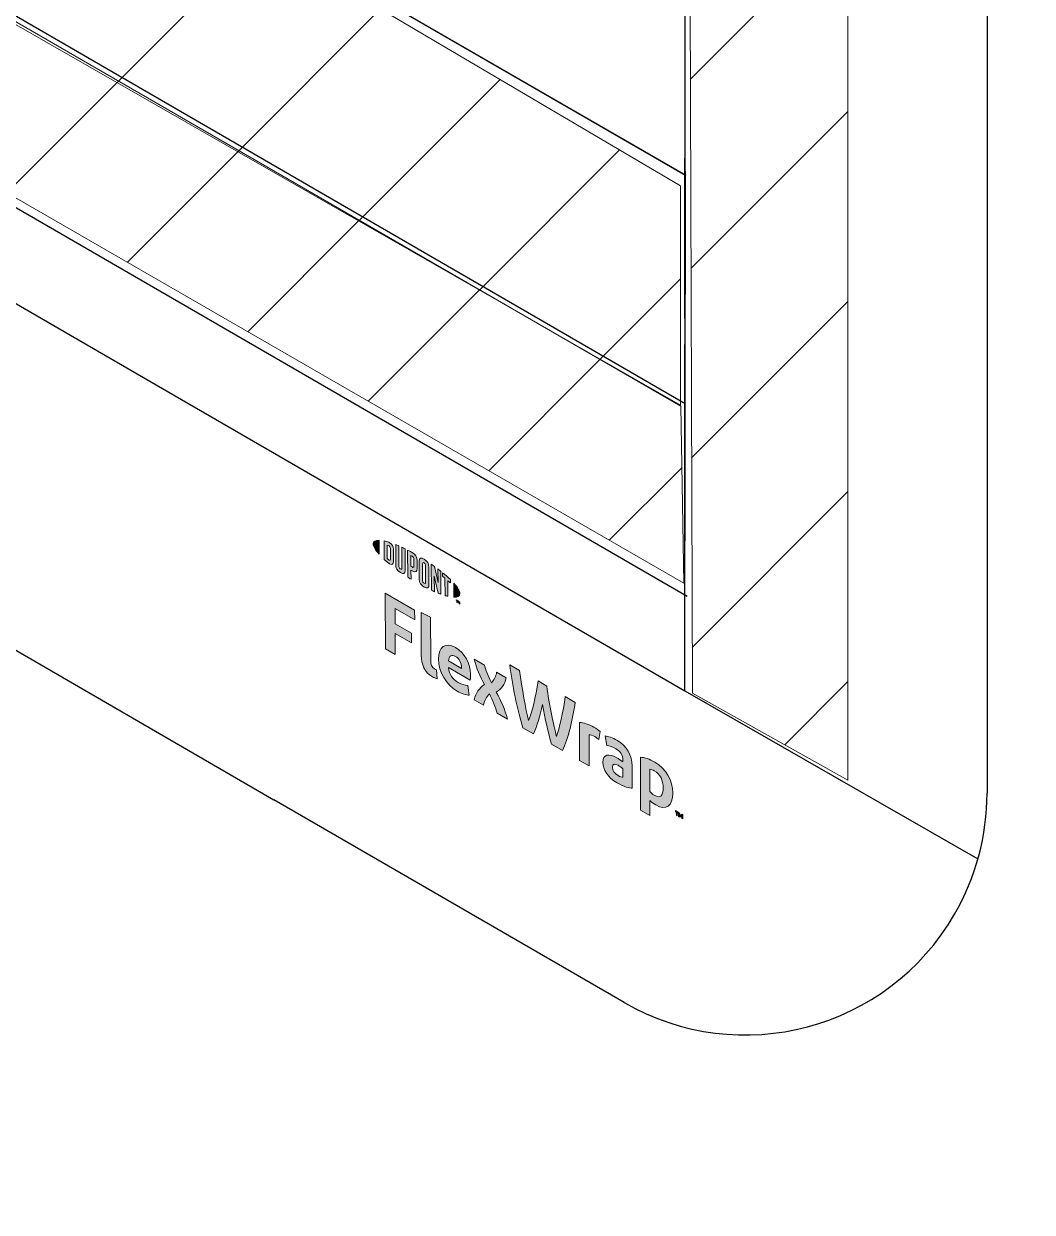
# Model space of a CAD drawing. Extents: x -1328 to 5679, y -4611 to 1603.
# Drawn here: x 3351.2 to 3426.3, y -2722.1 to -2633.7 of the extents above; entities that cross this region are included whole.
import ezdxf

# ---------------------------------------------------------------- set-up
doc = ezdxf.new("R2010")
doc.units = 0
doc.header["$MEASUREMENT"] = 0
for name, color, linetype, lineweight in [('G-ANNO-TTLB', 7, 'Continuous', 0), ('Layer 12', 7, 'Continuous', 0), ('TYVEK', 7, 'Continuous', 0)]:
    doc.layers.add(name, color=color, linetype=linetype, lineweight=lineweight)
pattern_1 = [(45, (0, 0), (-7.071067, 7.07107), [])]

# ---------------------------------------------------------------- blocks, each defined once
blk = doc.blocks.new('Block_181')
at = {"layer": 'TYVEK', "true_color": 0x003b71, "transparency": 33554687}
h = blk.add_hatch(color=156, dxfattribs=at)
h.dxf.hatch_style = 2
edge = h.paths.add_edge_path()
edge.add_spline(control_points=[(3378.17, -2680.222), (3378.17, -2680.222), (3378.16, -2676.081), (3378.16, -2676.081), (3378.16, -2676.081), (3380.345, -2677.336), (3380.345, -2677.336), (3380.345, -2677.336), (3380.347, -2678.057), (3380.347, -2678.057), (3380.347, -2678.057), (3378.895, -2677.224), (3378.895, -2677.224), (3378.895, -2677.224), (3378.898, -2678.348), (3378.898, -2678.348), (3378.898, -2678.348), (3380.119, -2679.049), (3380.119, -2679.049), (3380.119, -2679.049), (3380.12, -2679.77), (3380.12, -2679.77), (3380.12, -2679.77), (3378.899, -2679.07), (3378.899, -2679.07), (3378.899, -2679.07), (3378.903, -2680.643), (3378.903, -2680.643), (3378.903, -2680.643), (3378.17, -2680.222), (3378.17, -2680.222)], knot_values=[0, 0, 0, 0, 1, 1, 1, 2, 2, 2, 3, 3, 3, 4, 4, 4, 5, 5, 5, 6, 6, 6, 7, 7, 7, 8, 8, 8, 9, 9, 9, 10, 10, 10, 10], degree=3, periodic=0)
h = blk.add_hatch(color=156, dxfattribs=at)
h.dxf.hatch_style = 2
edge = h.paths.add_edge_path()
edge.add_spline(control_points=[(3381.543, -2681.065), (3381.543, -2681.385), (3381.616, -2681.598), (3381.821, -2681.715), (3381.872, -2681.745), (3381.924, -2681.768), (3381.97, -2681.783), (3381.97, -2681.783), (3382.023, -2682.457), (3382.023, -2682.457), (3381.925, -2682.425), (3381.766, -2682.357), (3381.664, -2682.299), (3381.074, -2681.96), (3380.836, -2681.381), (3380.835, -2680.671), (3380.835, -2680.671), (3380.827, -2677.512), (3380.827, -2677.512), (3380.827, -2677.512), (3381.535, -2677.871), (3381.535, -2677.871), (3381.535, -2677.871), (3381.543, -2681.065), (3381.543, -2681.065)], knot_values=[0, 0, 0, 0, 1, 1, 1, 2, 2, 2, 3, 3, 3, 4, 4, 4, 5, 5, 5, 6, 6, 6, 7, 7, 7, 8, 8, 8, 8], degree=3, periodic=0)
h = blk.add_hatch(color=156, dxfattribs=at)
h.dxf.hatch_style = 2
edge = h.paths.add_edge_path()
edge.add_spline(control_points=[(3382.854, -2681.115), (3382.854, -2681.115), (3383.829, -2681.675), (3383.829, -2681.675), (3383.829, -2681.675), (3383.829, -2681.604), (3383.829, -2681.604), (3383.828, -2681.273), (3383.674, -2680.942), (3383.391, -2680.78), (3383.094, -2680.609), (3382.899, -2680.74), (3382.854, -2681.115)], knot_values=[0, 0, 0, 0, 1, 1, 1, 2, 2, 2, 3, 3, 3, 4, 4, 4, 4], degree=3, periodic=0)
edge = h.paths.add_edge_path()
edge.add_spline(control_points=[(3384.413, -2683.676), (3384.187, -2683.665), (3383.854, -2683.556), (3383.515, -2683.362), (3382.69, -2682.888), (3382.124, -2681.96), (3382.121, -2680.978), (3382.119, -2680.038), (3382.636, -2679.696), (3383.39, -2680.129), (3384.062, -2680.515), (3384.504, -2681.318), (3384.506, -2682.111), (3384.507, -2682.289), (3384.497, -2682.437), (3384.487, -2682.549), (3384.487, -2682.549), (3382.866, -2681.618), (3382.866, -2681.618), (3382.934, -2682.13), (3383.175, -2682.481), (3383.586, -2682.717), (3383.837, -2682.861), (3384.078, -2682.934), (3384.298, -2682.955), (3384.298, -2682.955), (3384.413, -2683.676), (3384.413, -2683.676)], knot_values=[0, 0, 0, 0, 1, 1, 1, 2, 2, 2, 3, 3, 3, 4, 4, 4, 5, 5, 5, 6, 6, 6, 7, 7, 7, 8, 8, 8, 9, 9, 9, 9], degree=3, periodic=0)
h = blk.add_hatch(color=156, dxfattribs=at)
h.dxf.hatch_style = 2
edge = h.paths.add_edge_path()
edge.add_spline(control_points=[(3385.553, -2682.878), (3385.208, -2682.243), (3384.936, -2681.678), (3384.775, -2680.995), (3384.775, -2680.995), (3385.539, -2681.434), (3385.539, -2681.434), (3385.607, -2681.739), (3385.833, -2682.271), (3386.06, -2682.737), (3386.249, -2682.521), (3386.412, -2682.266), (3386.447, -2681.956), (3386.447, -2681.956), (3387.166, -2682.368), (3387.166, -2682.368), (3387.034, -2682.907), (3386.809, -2683.209), (3386.426, -2683.443), (3386.796, -2684.135), (3387.048, -2684.693), (3387.26, -2685.441), (3387.26, -2685.441), (3386.496, -2685.002), (3386.496, -2685.002), (3386.387, -2684.609), (3386.13, -2684.018), (3385.914, -2683.569), (3385.719, -2683.782), (3385.536, -2684.031), (3385.465, -2684.41), (3385.465, -2684.41), (3384.777, -2684.015), (3384.777, -2684.015), (3384.904, -2683.474), (3385.144, -2683.139), (3385.553, -2682.878)], knot_values=[0, 0, 0, 0, 1, 1, 1, 2, 2, 2, 3, 3, 3, 4, 4, 4, 5, 5, 5, 6, 6, 6, 7, 7, 7, 8, 8, 8, 9, 9, 9, 10, 10, 10, 11, 11, 11, 12, 12, 12, 12], degree=3, periodic=0)
h = blk.add_hatch(color=156, dxfattribs=at)
h.dxf.hatch_style = 2
edge = h.paths.add_edge_path()
edge.add_spline(control_points=[(3391.554, -2683.771), (3391.554, -2683.771), (3392.303, -2684.201), (3392.303, -2684.201), (3392.112, -2685.467), (3391.777, -2686.9), (3391.344, -2687.785), (3391.344, -2687.785), (3390.539, -2687.323), (3390.539, -2687.323), (3390.285, -2686.439), (3390.057, -2685.44), (3389.865, -2684.361), (3389.673, -2685.219), (3389.454, -2685.962), (3389.2, -2686.554), (3389.2, -2686.554), (3388.394, -2686.092), (3388.394, -2686.092), (3387.981, -2684.72), (3387.613, -2682.884), (3387.419, -2681.397), (3387.419, -2681.397), (3388.163, -2681.824), (3388.163, -2681.824), (3388.325, -2683.164), (3388.616, -2684.731), (3388.828, -2685.543), (3389.047, -2684.978), (3389.388, -2683.815), (3389.533, -2682.611), (3389.533, -2682.611), (3390.19, -2682.988), (3390.19, -2682.988), (3390.347, -2684.365), (3390.684, -2685.918), (3390.911, -2686.739), (3391.115, -2686.165), (3391.404, -2684.931), (3391.554, -2683.771)], knot_values=[0, 0, 0, 0, 1, 1, 1, 2, 2, 2, 3, 3, 3, 4, 4, 4, 5, 5, 5, 6, 6, 6, 7, 7, 7, 8, 8, 8, 9, 9, 9, 10, 10, 10, 11, 11, 11, 12, 12, 12, 13, 13, 13, 13], degree=3, periodic=0)
h = blk.add_hatch(color=156, dxfattribs=at)
h.dxf.hatch_style = 2
edge = h.paths.add_edge_path()
edge.add_spline(control_points=[(3393.696, -2686.046), (3393.881, -2686.152), (3394.055, -2686.276), (3394.158, -2686.365), (3394.158, -2686.365), (3394.057, -2686.974), (3394.057, -2686.974), (3393.97, -2686.889), (3393.862, -2686.815), (3393.754, -2686.753), (3393.565, -2686.644), (3393.436, -2686.612), (3393.329, -2686.609), (3393.329, -2686.609), (3393.334, -2688.928), (3393.334, -2688.928), (3393.334, -2688.928), (3392.627, -2688.522), (3392.627, -2688.522), (3392.627, -2688.522), (3392.62, -2685.688), (3392.62, -2685.688), (3392.896, -2685.687), (3393.327, -2685.834), (3393.696, -2686.046)], knot_values=[0, 0, 0, 0, 1, 1, 1, 2, 2, 2, 3, 3, 3, 4, 4, 4, 5, 5, 5, 6, 6, 6, 7, 7, 7, 8, 8, 8, 8], degree=3, periodic=0)
h = blk.add_hatch(color=156, dxfattribs=at)
h.dxf.hatch_style = 2
edge = h.paths.add_edge_path()
edge.add_spline(control_points=[(3395.852, -2689.777), (3395.852, -2689.777), (3395.85, -2689.144), (3395.85, -2689.144), (3395.732, -2689.046), (3395.609, -2688.958), (3395.486, -2688.887), (3395.25, -2688.752), (3395.066, -2688.752), (3395.066, -2689.03), (3395.067, -2689.279), (3395.221, -2689.497), (3395.493, -2689.653), (3395.647, -2689.742), (3395.775, -2689.78), (3395.852, -2689.777)], knot_values=[0, 0, 0, 0, 1, 1, 1, 2, 2, 2, 3, 3, 3, 4, 4, 4, 5, 5, 5, 5], degree=3, periodic=0)
edge = h.paths.add_edge_path()
edge.add_spline(control_points=[(3395.423, -2690.198), (3394.72, -2689.794), (3394.365, -2689.195), (3394.364, -2688.662), (3394.362, -2688.077), (3394.777, -2687.972), (3395.392, -2688.32), (3395.536, -2688.402), (3395.721, -2688.532), (3395.849, -2688.629), (3395.849, -2688.629), (3395.849, -2688.487), (3395.849, -2688.487), (3395.848, -2688.126), (3395.668, -2687.852), (3395.324, -2687.654), (3395.099, -2687.525), (3394.857, -2687.428), (3394.647, -2687.407), (3394.647, -2687.407), (3394.518, -2686.695), (3394.518, -2686.695), (3394.738, -2686.715), (3395.092, -2686.847), (3395.405, -2687.027), (3396.159, -2687.46), (3396.534, -2688.136), (3396.536, -2688.935), (3396.536, -2688.935), (3396.54, -2690.58), (3396.54, -2690.58), (3396.33, -2690.583), (3395.936, -2690.492), (3395.423, -2690.198)], knot_values=[0, 0, 0, 0, 1, 1, 1, 2, 2, 2, 3, 3, 3, 4, 4, 4, 5, 5, 5, 6, 6, 6, 7, 7, 7, 8, 8, 8, 9, 9, 9, 10, 10, 10, 11, 11, 11, 11], degree=3, periodic=0)
h = blk.add_hatch(color=156, dxfattribs=at)
h.dxf.hatch_style = 2
edge = h.paths.add_edge_path()
edge.add_spline(control_points=[(3398.186, -2691.111), (3398.638, -2691.37), (3398.847, -2691.171), (3398.846, -2690.562), (3398.844, -2690.03), (3398.649, -2689.563), (3398.182, -2689.295), (3398.054, -2689.221), (3397.961, -2689.198), (3397.854, -2689.183), (3397.854, -2689.183), (3397.858, -2690.84), (3397.858, -2690.84), (3397.955, -2690.943), (3398.037, -2691.025), (3398.186, -2691.111)], knot_values=[0, 0, 0, 0, 1, 1, 1, 2, 2, 2, 3, 3, 3, 4, 4, 4, 5, 5, 5, 5], degree=3, periodic=0)
edge = h.paths.add_edge_path()
edge.add_spline(control_points=[(3398.29, -2691.832), (3398.111, -2691.729), (3397.988, -2691.635), (3397.859, -2691.508), (3397.859, -2691.508), (3397.862, -2692.632), (3397.862, -2692.632), (3397.862, -2692.632), (3397.159, -2692.228), (3397.159, -2692.228), (3397.159, -2692.228), (3397.15, -2688.283), (3397.15, -2688.283), (3397.442, -2688.297), (3397.852, -2688.432), (3398.216, -2688.641), (3399.057, -2689.124), (3399.562, -2690.004), (3399.564, -2690.951), (3399.566, -2691.921), (3399.091, -2692.292), (3398.29, -2691.832)], knot_values=[0, 0, 0, 0, 1, 1, 1, 2, 2, 2, 3, 3, 3, 4, 4, 4, 5, 5, 5, 6, 6, 6, 7, 7, 7, 7], degree=3, periodic=0)
h = blk.add_hatch(color=156, dxfattribs=at)
h.dxf.hatch_style = 2
edge = h.paths.add_edge_path()
edge.add_spline(control_points=[(3400.072, -2692.437), (3400.098, -2692.525), (3400.123, -2692.591), (3400.154, -2692.662), (3400.184, -2692.626), (3400.206, -2692.586), (3400.231, -2692.528), (3400.231, -2692.528), (3400.305, -2692.571), (3400.305, -2692.571), (3400.305, -2692.571), (3400.305, -2692.877), (3400.305, -2692.877), (3400.305, -2692.877), (3400.241, -2692.84), (3400.241, -2692.84), (3400.241, -2692.84), (3400.241, -2692.699), (3400.241, -2692.699), (3400.241, -2692.699), (3400.244, -2692.653), (3400.244, -2692.653), (3400.223, -2692.687), (3400.199, -2692.721), (3400.177, -2692.747), (3400.177, -2692.747), (3400.128, -2692.719), (3400.128, -2692.719), (3400.106, -2692.667), (3400.081, -2692.603), (3400.06, -2692.544), (3400.06, -2692.544), (3400.063, -2692.597), (3400.063, -2692.597), (3400.063, -2692.597), (3400.063, -2692.738), (3400.063, -2692.738), (3400.063, -2692.738), (3399.999, -2692.701), (3399.999, -2692.701), (3399.999, -2692.701), (3399.998, -2692.395), (3399.998, -2692.395), (3399.998, -2692.395), (3400.072, -2692.437), (3400.072, -2692.437)], knot_values=[0, 0, 0, 0, 1, 1, 1, 2, 2, 2, 3, 3, 3, 4, 4, 4, 5, 5, 5, 6, 6, 6, 7, 7, 7, 8, 8, 8, 9, 9, 9, 10, 10, 10, 11, 11, 11, 12, 12, 12, 13, 13, 13, 14, 14, 14, 15, 15, 15, 15], degree=3, periodic=0)
edge = h.paths.add_edge_path()
edge.add_spline(control_points=[(3399.826, -2692.364), (3399.826, -2692.364), (3399.755, -2692.323), (3399.755, -2692.323), (3399.755, -2692.323), (3399.754, -2692.255), (3399.754, -2692.255), (3399.754, -2692.255), (3399.969, -2692.378), (3399.969, -2692.378), (3399.969, -2692.378), (3399.969, -2692.446), (3399.969, -2692.446), (3399.969, -2692.446), (3399.897, -2692.405), (3399.897, -2692.405), (3399.897, -2692.405), (3399.898, -2692.643), (3399.898, -2692.643), (3399.898, -2692.643), (3399.827, -2692.602), (3399.827, -2692.602), (3399.827, -2692.602), (3399.826, -2692.364), (3399.826, -2692.364)], knot_values=[0, 0, 0, 0, 1, 1, 1, 2, 2, 2, 3, 3, 3, 4, 4, 4, 5, 5, 5, 6, 6, 6, 7, 7, 7, 8, 8, 8, 8], degree=3, periodic=0)
at = {"layer": 'TYVEK'}
for points, knots in [([(3378.17, -2680.222), (3378.17, -2680.222), (3378.16, -2676.081), (3378.16, -2676.081), (3378.16, -2676.081), (3380.345, -2677.336), (3380.345, -2677.336), (3380.345, -2677.336), (3380.347, -2678.057), (3380.347, -2678.057), (3380.347, -2678.057), (3378.895, -2677.224), (3378.895, -2677.224), (3378.895, -2677.224), (3378.898, -2678.348), (3378.898, -2678.348), (3378.898, -2678.348), (3380.119, -2679.049), (3380.119, -2679.049), (3380.119, -2679.049), (3380.12, -2679.77), (3380.12, -2679.77), (3380.12, -2679.77), (3378.899, -2679.07), (3378.899, -2679.07), (3378.899, -2679.07), (3378.903, -2680.643), (3378.903, -2680.643), (3378.903, -2680.643), (3378.17, -2680.222), (3378.17, -2680.222)], [0, 0, 0, 0, 1, 1, 1, 2, 2, 2, 3, 3, 3, 4, 4, 4, 5, 5, 5, 6, 6, 6, 7, 7, 7, 8, 8, 8, 9, 9, 9, 10, 10, 10, 10]), ([(3381.543, -2681.065), (3381.543, -2681.385), (3381.616, -2681.598), (3381.821, -2681.715), (3381.872, -2681.745), (3381.924, -2681.768), (3381.97, -2681.783), (3381.97, -2681.783), (3382.023, -2682.457), (3382.023, -2682.457), (3381.925, -2682.425), (3381.766, -2682.357), (3381.664, -2682.299), (3381.074, -2681.96), (3380.836, -2681.381), (3380.835, -2680.671), (3380.835, -2680.671), (3380.827, -2677.512), (3380.827, -2677.512), (3380.827, -2677.512), (3381.535, -2677.871), (3381.535, -2677.871), (3381.535, -2677.871), (3381.543, -2681.065), (3381.543, -2681.065)], [0, 0, 0, 0, 1, 1, 1, 2, 2, 2, 3, 3, 3, 4, 4, 4, 5, 5, 5, 6, 6, 6, 7, 7, 7, 8, 8, 8, 8]), ([(3384.413, -2683.676), (3384.187, -2683.665), (3383.854, -2683.556), (3383.515, -2683.362), (3382.69, -2682.888), (3382.124, -2681.96), (3382.121, -2680.978), (3382.119, -2680.038), (3382.636, -2679.696), (3383.39, -2680.129), (3384.062, -2680.515), (3384.504, -2681.318), (3384.506, -2682.111), (3384.507, -2682.289), (3384.497, -2682.437), (3384.487, -2682.549), (3384.487, -2682.549), (3382.866, -2681.618), (3382.866, -2681.618), (3382.934, -2682.13), (3383.175, -2682.481), (3383.586, -2682.717), (3383.837, -2682.861), (3384.078, -2682.934), (3384.298, -2682.955), (3384.298, -2682.955), (3384.413, -2683.676), (3384.413, -2683.676)], [0, 0, 0, 0, 1, 1, 1, 2, 2, 2, 3, 3, 3, 4, 4, 4, 5, 5, 5, 6, 6, 6, 7, 7, 7, 8, 8, 8, 9, 9, 9, 9]), ([(3382.854, -2681.115), (3382.854, -2681.115), (3383.829, -2681.675), (3383.829, -2681.675), (3383.829, -2681.675), (3383.829, -2681.604), (3383.829, -2681.604), (3383.828, -2681.273), (3383.674, -2680.942), (3383.391, -2680.78), (3383.094, -2680.609), (3382.899, -2680.74), (3382.854, -2681.115)], [0, 0, 0, 0, 1, 1, 1, 2, 2, 2, 3, 3, 3, 4, 4, 4, 4]), ([(3385.553, -2682.878), (3385.208, -2682.243), (3384.936, -2681.678), (3384.775, -2680.995), (3384.775, -2680.995), (3385.539, -2681.434), (3385.539, -2681.434), (3385.607, -2681.739), (3385.833, -2682.271), (3386.06, -2682.737), (3386.249, -2682.521), (3386.412, -2682.266), (3386.447, -2681.956), (3386.447, -2681.956), (3387.166, -2682.368), (3387.166, -2682.368), (3387.034, -2682.907), (3386.809, -2683.209), (3386.426, -2683.443), (3386.796, -2684.135), (3387.048, -2684.693), (3387.26, -2685.441), (3387.26, -2685.441), (3386.496, -2685.002), (3386.496, -2685.002), (3386.387, -2684.609), (3386.13, -2684.018), (3385.914, -2683.569), (3385.719, -2683.782), (3385.536, -2684.031), (3385.465, -2684.41), (3385.465, -2684.41), (3384.777, -2684.015), (3384.777, -2684.015), (3384.904, -2683.474), (3385.144, -2683.139), (3385.553, -2682.878)], [0, 0, 0, 0, 1, 1, 1, 2, 2, 2, 3, 3, 3, 4, 4, 4, 5, 5, 5, 6, 6, 6, 7, 7, 7, 8, 8, 8, 9, 9, 9, 10, 10, 10, 11, 11, 11, 12, 12, 12, 12]), ([(3391.554, -2683.771), (3391.554, -2683.771), (3392.303, -2684.201), (3392.303, -2684.201), (3392.112, -2685.467), (3391.777, -2686.9), (3391.344, -2687.785), (3391.344, -2687.785), (3390.539, -2687.323), (3390.539, -2687.323), (3390.285, -2686.439), (3390.057, -2685.44), (3389.865, -2684.361), (3389.673, -2685.219), (3389.454, -2685.962), (3389.2, -2686.554), (3389.2, -2686.554), (3388.394, -2686.092), (3388.394, -2686.092), (3387.981, -2684.72), (3387.613, -2682.884), (3387.419, -2681.397), (3387.419, -2681.397), (3388.163, -2681.824), (3388.163, -2681.824), (3388.325, -2683.164), (3388.616, -2684.731), (3388.828, -2685.543), (3389.047, -2684.978), (3389.388, -2683.815), (3389.533, -2682.611), (3389.533, -2682.611), (3390.19, -2682.988), (3390.19, -2682.988), (3390.347, -2684.365), (3390.684, -2685.918), (3390.911, -2686.739), (3391.115, -2686.165), (3391.404, -2684.931), (3391.554, -2683.771)], [0, 0, 0, 0, 1, 1, 1, 2, 2, 2, 3, 3, 3, 4, 4, 4, 5, 5, 5, 6, 6, 6, 7, 7, 7, 8, 8, 8, 9, 9, 9, 10, 10, 10, 11, 11, 11, 12, 12, 12, 13, 13, 13, 13]), ([(3393.696, -2686.046), (3393.881, -2686.152), (3394.055, -2686.276), (3394.158, -2686.365), (3394.158, -2686.365), (3394.057, -2686.974), (3394.057, -2686.974), (3393.97, -2686.889), (3393.862, -2686.815), (3393.754, -2686.753), (3393.565, -2686.644), (3393.436, -2686.612), (3393.329, -2686.609), (3393.329, -2686.609), (3393.334, -2688.928), (3393.334, -2688.928), (3393.334, -2688.928), (3392.627, -2688.522), (3392.627, -2688.522), (3392.627, -2688.522), (3392.62, -2685.688), (3392.62, -2685.688), (3392.896, -2685.687), (3393.327, -2685.834), (3393.696, -2686.046)], [0, 0, 0, 0, 1, 1, 1, 2, 2, 2, 3, 3, 3, 4, 4, 4, 5, 5, 5, 6, 6, 6, 7, 7, 7, 8, 8, 8, 8]), ([(3395.423, -2690.198), (3394.72, -2689.794), (3394.365, -2689.195), (3394.364, -2688.662), (3394.362, -2688.077), (3394.777, -2687.972), (3395.392, -2688.32), (3395.536, -2688.402), (3395.721, -2688.532), (3395.849, -2688.629), (3395.849, -2688.629), (3395.849, -2688.487), (3395.849, -2688.487), (3395.848, -2688.126), (3395.668, -2687.852), (3395.324, -2687.654), (3395.099, -2687.525), (3394.857, -2687.428), (3394.647, -2687.407), (3394.647, -2687.407), (3394.518, -2686.695), (3394.518, -2686.695), (3394.738, -2686.715), (3395.092, -2686.847), (3395.405, -2687.027), (3396.159, -2687.46), (3396.534, -2688.136), (3396.536, -2688.935), (3396.536, -2688.935), (3396.54, -2690.58), (3396.54, -2690.58), (3396.33, -2690.583), (3395.936, -2690.492), (3395.423, -2690.198)], [0, 0, 0, 0, 1, 1, 1, 2, 2, 2, 3, 3, 3, 4, 4, 4, 5, 5, 5, 6, 6, 6, 7, 7, 7, 8, 8, 8, 9, 9, 9, 10, 10, 10, 11, 11, 11, 11]), ([(3398.29, -2691.832), (3398.111, -2691.729), (3397.988, -2691.635), (3397.859, -2691.508), (3397.859, -2691.508), (3397.862, -2692.632), (3397.862, -2692.632), (3397.862, -2692.632), (3397.159, -2692.228), (3397.159, -2692.228), (3397.159, -2692.228), (3397.15, -2688.283), (3397.15, -2688.283), (3397.442, -2688.297), (3397.852, -2688.432), (3398.216, -2688.641), (3399.057, -2689.124), (3399.562, -2690.004), (3399.564, -2690.951), (3399.566, -2691.921), (3399.091, -2692.292), (3398.29, -2691.832)], [0, 0, 0, 0, 1, 1, 1, 2, 2, 2, 3, 3, 3, 4, 4, 4, 5, 5, 5, 6, 6, 6, 7, 7, 7, 7]), ([(3395.852, -2689.777), (3395.852, -2689.777), (3395.85, -2689.144), (3395.85, -2689.144), (3395.732, -2689.046), (3395.609, -2688.958), (3395.486, -2688.887), (3395.25, -2688.752), (3395.066, -2688.752), (3395.066, -2689.03), (3395.067, -2689.279), (3395.221, -2689.497), (3395.493, -2689.653), (3395.647, -2689.742), (3395.775, -2689.78), (3395.852, -2689.777)], [0, 0, 0, 0, 1, 1, 1, 2, 2, 2, 3, 3, 3, 4, 4, 4, 5, 5, 5, 5]), ([(3398.186, -2691.111), (3398.638, -2691.37), (3398.847, -2691.171), (3398.846, -2690.562), (3398.844, -2690.03), (3398.649, -2689.563), (3398.182, -2689.295), (3398.054, -2689.221), (3397.961, -2689.198), (3397.854, -2689.183), (3397.854, -2689.183), (3397.858, -2690.84), (3397.858, -2690.84), (3397.955, -2690.943), (3398.037, -2691.025), (3398.186, -2691.111)], [0, 0, 0, 0, 1, 1, 1, 2, 2, 2, 3, 3, 3, 4, 4, 4, 5, 5, 5, 5]), ([(3399.826, -2692.364), (3399.826, -2692.364), (3399.755, -2692.323), (3399.755, -2692.323), (3399.755, -2692.323), (3399.754, -2692.255), (3399.754, -2692.255), (3399.754, -2692.255), (3399.969, -2692.378), (3399.969, -2692.378), (3399.969, -2692.378), (3399.969, -2692.446), (3399.969, -2692.446), (3399.969, -2692.446), (3399.897, -2692.405), (3399.897, -2692.405), (3399.897, -2692.405), (3399.898, -2692.643), (3399.898, -2692.643), (3399.898, -2692.643), (3399.827, -2692.602), (3399.827, -2692.602), (3399.827, -2692.602), (3399.826, -2692.364), (3399.826, -2692.364)], [0, 0, 0, 0, 1, 1, 1, 2, 2, 2, 3, 3, 3, 4, 4, 4, 5, 5, 5, 6, 6, 6, 7, 7, 7, 8, 8, 8, 8]), ([(3400.072, -2692.437), (3400.098, -2692.525), (3400.123, -2692.591), (3400.154, -2692.662), (3400.184, -2692.626), (3400.206, -2692.586), (3400.231, -2692.528), (3400.231, -2692.528), (3400.305, -2692.571), (3400.305, -2692.571), (3400.305, -2692.571), (3400.305, -2692.877), (3400.305, -2692.877), (3400.305, -2692.877), (3400.241, -2692.84), (3400.241, -2692.84), (3400.241, -2692.84), (3400.241, -2692.699), (3400.241, -2692.699), (3400.241, -2692.699), (3400.244, -2692.653), (3400.244, -2692.653), (3400.223, -2692.687), (3400.199, -2692.721), (3400.177, -2692.747), (3400.177, -2692.747), (3400.128, -2692.719), (3400.128, -2692.719), (3400.106, -2692.667), (3400.081, -2692.603), (3400.06, -2692.544), (3400.06, -2692.544), (3400.063, -2692.597), (3400.063, -2692.597), (3400.063, -2692.597), (3400.063, -2692.738), (3400.063, -2692.738), (3400.063, -2692.738), (3399.999, -2692.701), (3399.999, -2692.701), (3399.999, -2692.701), (3399.998, -2692.395), (3399.998, -2692.395), (3399.998, -2692.395), (3400.072, -2692.437), (3400.072, -2692.437)], [0, 0, 0, 0, 1, 1, 1, 2, 2, 2, 3, 3, 3, 4, 4, 4, 5, 5, 5, 6, 6, 6, 7, 7, 7, 8, 8, 8, 9, 9, 9, 10, 10, 10, 11, 11, 11, 12, 12, 12, 13, 13, 13, 14, 14, 14, 15, 15, 15, 15])]:
    blk.add_open_spline(points, degree=3, knots=knots, dxfattribs=at)
blk = doc.blocks.new('Block_182')
at = {"layer": 'TYVEK', "true_color": 0x003b71, "transparency": 33554687}
h = blk.add_hatch(color=156, dxfattribs=at)
h.dxf.hatch_style = 2
edge = h.paths.add_edge_path()
edge.add_spline(control_points=[(3377.257, -2672.403), (3377.258, -2672.593), (3377.418, -2672.863), (3377.698, -2673.177), (3377.698, -2673.177), (3377.696, -2672.138), (3377.696, -2672.138), (3377.417, -2672.129), (3377.257, -2672.214), (3377.257, -2672.403)], knot_values=[0, 0, 0, 0, 1, 1, 1, 2, 2, 2, 3, 3, 3, 3], degree=3, periodic=0)
h = blk.add_hatch(color=156, dxfattribs=at)
h.dxf.hatch_style = 2
edge = h.paths.add_edge_path()
edge.add_spline(control_points=[(3378.538, -2673.563), (3378.539, -2673.642), (3378.497, -2673.645), (3378.448, -2673.616), (3378.409, -2673.594), (3378.349, -2673.544), (3378.3, -2673.5), (3378.3, -2673.5), (3378.298, -2672.507), (3378.298, -2672.507), (3378.347, -2672.52), (3378.406, -2672.538), (3378.445, -2672.56), (3378.495, -2672.588), (3378.536, -2672.639), (3378.536, -2672.719), (3378.536, -2672.719), (3378.538, -2673.563), (3378.538, -2673.563)], knot_values=[0, 0, 0, 0, 1, 1, 1, 2, 2, 2, 3, 3, 3, 4, 4, 4, 5, 5, 5, 6, 6, 6, 6], degree=3, periodic=0)
edge = h.paths.add_edge_path()
edge.add_spline(control_points=[(3378.477, -2672.319), (3378.399, -2672.274), (3378.286, -2672.236), (3378.082, -2672.191), (3378.082, -2672.191), (3378.086, -2673.569), (3378.086, -2673.569), (3378.265, -2673.735), (3378.403, -2673.85), (3378.481, -2673.895), (3378.661, -2673.998), (3378.762, -2673.93), (3378.761, -2673.726), (3378.761, -2673.726), (3378.759, -2672.811), (3378.759, -2672.811), (3378.759, -2672.607), (3378.657, -2672.422), (3378.477, -2672.319)], knot_values=[0, 0, 0, 0, 1, 1, 1, 2, 2, 2, 3, 3, 3, 4, 4, 4, 5, 5, 5, 6, 6, 6, 6], degree=3, periodic=0)
h = blk.add_hatch(color=156, dxfattribs=at)
h.dxf.hatch_style = 2
edge = h.paths.add_edge_path()
edge.add_spline(control_points=[(3379.389, -2674.212), (3379.389, -2674.292), (3379.366, -2674.329), (3379.279, -2674.267), (3379.194, -2674.207), (3379.172, -2674.152), (3379.171, -2674.058), (3379.171, -2674.058), (3379.168, -2672.558), (3379.168, -2672.558), (3379.111, -2672.533), (3378.986, -2672.481), (3378.932, -2672.459), (3378.932, -2672.459), (3378.936, -2673.976), (3378.936, -2673.976), (3378.936, -2674.218), (3379.039, -2674.37), (3379.28, -2674.541), (3379.501, -2674.697), (3379.636, -2674.646), (3379.635, -2674.377), (3379.635, -2674.377), (3379.631, -2672.775), (3379.631, -2672.775), (3379.585, -2672.751), (3379.434, -2672.679), (3379.385, -2672.657), (3379.385, -2672.657), (3379.389, -2674.212), (3379.389, -2674.212)], knot_values=[0, 0, 0, 0, 1, 1, 1, 2, 2, 2, 3, 3, 3, 4, 4, 4, 5, 5, 5, 6, 6, 6, 7, 7, 7, 8, 8, 8, 9, 9, 9, 10, 10, 10, 10], degree=3, periodic=0)
h = blk.add_hatch(color=156, dxfattribs=at)
h.dxf.hatch_style = 2
edge = h.paths.add_edge_path()
edge.add_spline(control_points=[(3380.284, -2674.068), (3380.284, -2674.155), (3380.258, -2674.184), (3380.158, -2674.127), (3380.158, -2674.127), (3380.072, -2674.077), (3380.072, -2674.077), (3380.072, -2674.077), (3380.07, -2673.281), (3380.07, -2673.281), (3380.108, -2673.301), (3380.129, -2673.312), (3380.152, -2673.325), (3380.26, -2673.387), (3380.282, -2673.447), (3380.283, -2673.536), (3380.283, -2673.536), (3380.284, -2674.068), (3380.284, -2674.068)], knot_values=[0, 0, 0, 0, 1, 1, 1, 2, 2, 2, 3, 3, 3, 4, 4, 4, 5, 5, 5, 6, 6, 6, 6], degree=3, periodic=0)
edge = h.paths.add_edge_path()
edge.add_spline(control_points=[(3380.165, -2673.052), (3380.122, -2673.027), (3379.967, -2672.944), (3379.823, -2672.871), (3379.823, -2672.871), (3379.828, -2674.889), (3379.828, -2674.889), (3379.877, -2674.92), (3380.005, -2675.001), (3380.074, -2675.043), (3380.074, -2675.043), (3380.072, -2674.358), (3380.072, -2674.358), (3380.072, -2674.358), (3380.169, -2674.413), (3380.169, -2674.413), (3380.426, -2674.56), (3380.533, -2674.488), (3380.532, -2674.232), (3380.532, -2674.232), (3380.531, -2673.637), (3380.531, -2673.637), (3380.53, -2673.386), (3380.41, -2673.192), (3380.165, -2673.052)], knot_values=[0, 0, 0, 0, 1, 1, 1, 2, 2, 2, 3, 3, 3, 4, 4, 4, 5, 5, 5, 6, 6, 6, 7, 7, 7, 8, 8, 8, 8], degree=3, periodic=0)
h = blk.add_hatch(color=156, dxfattribs=at)
h.dxf.hatch_style = 2
edge = h.paths.add_edge_path()
edge.add_spline(control_points=[(3381.164, -2675.277), (3381.164, -2675.357), (3381.141, -2675.385), (3381.054, -2675.338), (3380.965, -2675.289), (3380.94, -2675.231), (3380.94, -2675.148), (3380.94, -2675.148), (3380.937, -2673.89), (3380.937, -2673.89), (3380.937, -2673.808), (3380.961, -2673.776), (3381.05, -2673.83), (3381.138, -2673.883), (3381.161, -2673.939), (3381.161, -2674.019), (3381.161, -2674.019), (3381.164, -2675.277), (3381.164, -2675.277)], knot_values=[0, 0, 0, 0, 1, 1, 1, 2, 2, 2, 3, 3, 3, 4, 4, 4, 5, 5, 5, 6, 6, 6, 6], degree=3, periodic=0)
edge = h.paths.add_edge_path()
edge.add_spline(control_points=[(3381.05, -2673.548), (3380.822, -2673.405), (3380.686, -2673.443), (3380.687, -2673.708), (3380.687, -2673.708), (3380.69, -2675.029), (3380.69, -2675.029), (3380.691, -2675.309), (3380.814, -2675.495), (3381.055, -2675.621), (3381.29, -2675.745), (3381.413, -2675.712), (3381.412, -2675.414), (3381.412, -2675.414), (3381.409, -2674.154), (3381.409, -2674.154), (3381.409, -2673.869), (3381.297, -2673.704), (3381.05, -2673.548)], knot_values=[0, 0, 0, 0, 1, 1, 1, 2, 2, 2, 3, 3, 3, 4, 4, 4, 5, 5, 5, 6, 6, 6, 6], degree=3, periodic=0)
h = blk.add_hatch(color=156, dxfattribs=at)
h.dxf.hatch_style = 2
edge = h.paths.add_edge_path()
edge.add_spline(control_points=[(3382.094, -2675.27), (3382.094, -2675.27), (3381.818, -2674.087), (3381.818, -2674.087), (3381.744, -2674.033), (3381.654, -2673.97), (3381.585, -2673.923), (3381.585, -2673.923), (3381.59, -2675.86), (3381.59, -2675.86), (3381.639, -2675.883), (3381.762, -2675.938), (3381.826, -2675.965), (3381.826, -2675.965), (3381.804, -2674.813), (3381.804, -2674.813), (3381.804, -2674.813), (3382.096, -2676.075), (3382.096, -2676.075), (3382.157, -2676.099), (3382.247, -2676.132), (3382.305, -2676.153), (3382.305, -2676.153), (3382.301, -2674.451), (3382.301, -2674.451), (3382.24, -2674.402), (3382.128, -2674.316), (3382.074, -2674.276), (3382.074, -2674.276), (3382.094, -2675.27), (3382.094, -2675.27)], knot_values=[0, 0, 0, 0, 1, 1, 1, 2, 2, 2, 3, 3, 3, 4, 4, 4, 5, 5, 5, 6, 6, 6, 7, 7, 7, 8, 8, 8, 9, 9, 9, 10, 10, 10, 10], degree=3, periodic=0)
h = blk.add_hatch(color=156, dxfattribs=at)
h.dxf.hatch_style = 2
edge = h.paths.add_edge_path()
edge.add_spline(control_points=[(3382.424, -2674.819), (3382.485, -2674.867), (3382.545, -2674.915), (3382.603, -2674.963), (3382.603, -2674.963), (3382.606, -2676.251), (3382.606, -2676.251), (3382.66, -2676.267), (3382.76, -2676.295), (3382.826, -2676.31), (3382.826, -2676.31), (3382.823, -2675.15), (3382.823, -2675.15), (3382.887, -2675.206), (3382.948, -2675.26), (3383.003, -2675.31), (3383.003, -2675.31), (3383.002, -2675.062), (3383.002, -2675.062), (3382.828, -2674.892), (3382.641, -2674.728), (3382.423, -2674.55), (3382.423, -2674.55), (3382.424, -2674.819), (3382.424, -2674.819)], knot_values=[0, 0, 0, 0, 1, 1, 1, 2, 2, 2, 3, 3, 3, 4, 4, 4, 5, 5, 5, 6, 6, 6, 7, 7, 7, 8, 8, 8, 8], degree=3, periodic=0)
h = blk.add_hatch(color=156, dxfattribs=at)
h.dxf.hatch_style = 2
edge = h.paths.add_edge_path()
edge.add_spline(control_points=[(3383.708, -2676.106), (3383.709, -2676.297), (3383.549, -2676.383), (3383.269, -2676.375), (3383.269, -2676.375), (3383.267, -2675.335), (3383.267, -2675.335), (3383.547, -2675.648), (3383.708, -2675.918), (3383.708, -2676.106)], knot_values=[0, 0, 0, 0, 1, 1, 1, 2, 2, 2, 3, 3, 3, 3], degree=3, periodic=0)
h = blk.add_hatch(color=156, dxfattribs=at)
h.dxf.hatch_style = 2
edge = h.paths.add_edge_path()
edge.add_spline(control_points=[(3383.579, -2676.657), (3383.579, -2676.657), (3383.606, -2676.672), (3383.606, -2676.672), (3383.606, -2676.672), (3383.645, -2676.766), (3383.645, -2676.766), (3383.645, -2676.766), (3383.684, -2676.717), (3383.684, -2676.717), (3383.684, -2676.717), (3383.71, -2676.732), (3383.71, -2676.732), (3383.71, -2676.732), (3383.71, -2676.882), (3383.71, -2676.882), (3383.71, -2676.882), (3383.686, -2676.868), (3383.686, -2676.868), (3383.686, -2676.868), (3383.686, -2676.762), (3383.686, -2676.762), (3383.686, -2676.762), (3383.646, -2676.81), (3383.646, -2676.81), (3383.646, -2676.81), (3383.643, -2676.809), (3383.643, -2676.809), (3383.643, -2676.809), (3383.603, -2676.714), (3383.603, -2676.714), (3383.603, -2676.714), (3383.603, -2676.821), (3383.603, -2676.821), (3383.603, -2676.821), (3383.579, -2676.807), (3383.579, -2676.807), (3383.579, -2676.807), (3383.579, -2676.657), (3383.579, -2676.657)], knot_values=[0, 0, 0, 0, 1, 1, 1, 2, 2, 2, 3, 3, 3, 4, 4, 4, 5, 5, 5, 6, 6, 6, 7, 7, 7, 8, 8, 8, 9, 9, 9, 10, 10, 10, 11, 11, 11, 12, 12, 12, 13, 13, 13, 13], degree=3, periodic=0)
edge = h.paths.add_edge_path()
edge.add_spline(control_points=[(3383.486, -2676.63), (3383.486, -2676.63), (3383.446, -2676.607), (3383.446, -2676.607), (3383.446, -2676.607), (3383.446, -2676.581), (3383.446, -2676.581), (3383.446, -2676.581), (3383.551, -2676.641), (3383.551, -2676.641), (3383.551, -2676.641), (3383.551, -2676.667), (3383.551, -2676.667), (3383.551, -2676.667), (3383.511, -2676.644), (3383.511, -2676.644), (3383.511, -2676.644), (3383.511, -2676.768), (3383.511, -2676.768), (3383.511, -2676.768), (3383.487, -2676.754), (3383.487, -2676.754), (3383.487, -2676.754), (3383.486, -2676.63), (3383.486, -2676.63)], knot_values=[0, 0, 0, 0, 1, 1, 1, 2, 2, 2, 3, 3, 3, 4, 4, 4, 5, 5, 5, 6, 6, 6, 7, 7, 7, 8, 8, 8, 8], degree=3, periodic=0)
at = {"layer": 'TYVEK'}
for points, knots in [([(3377.257, -2672.403), (3377.258, -2672.593), (3377.418, -2672.863), (3377.698, -2673.177), (3377.698, -2673.177), (3377.696, -2672.138), (3377.696, -2672.138), (3377.417, -2672.129), (3377.257, -2672.214), (3377.257, -2672.403)], [0, 0, 0, 0, 1, 1, 1, 2, 2, 2, 3, 3, 3, 3]), ([(3378.477, -2672.319), (3378.399, -2672.274), (3378.286, -2672.236), (3378.082, -2672.191), (3378.082, -2672.191), (3378.086, -2673.569), (3378.086, -2673.569), (3378.265, -2673.735), (3378.403, -2673.85), (3378.481, -2673.895), (3378.661, -2673.998), (3378.762, -2673.93), (3378.761, -2673.726), (3378.761, -2673.726), (3378.759, -2672.811), (3378.759, -2672.811), (3378.759, -2672.607), (3378.657, -2672.422), (3378.477, -2672.319)], [0, 0, 0, 0, 1, 1, 1, 2, 2, 2, 3, 3, 3, 4, 4, 4, 5, 5, 5, 6, 6, 6, 6]), ([(3378.538, -2673.563), (3378.539, -2673.642), (3378.497, -2673.645), (3378.448, -2673.616), (3378.409, -2673.594), (3378.349, -2673.544), (3378.3, -2673.5), (3378.3, -2673.5), (3378.298, -2672.507), (3378.298, -2672.507), (3378.347, -2672.52), (3378.406, -2672.538), (3378.445, -2672.56), (3378.495, -2672.588), (3378.536, -2672.639), (3378.536, -2672.719), (3378.536, -2672.719), (3378.538, -2673.563), (3378.538, -2673.563)], [0, 0, 0, 0, 1, 1, 1, 2, 2, 2, 3, 3, 3, 4, 4, 4, 5, 5, 5, 6, 6, 6, 6]), ([(3379.389, -2674.212), (3379.389, -2674.292), (3379.366, -2674.329), (3379.279, -2674.267), (3379.194, -2674.207), (3379.172, -2674.152), (3379.171, -2674.058), (3379.171, -2674.058), (3379.168, -2672.558), (3379.168, -2672.558), (3379.111, -2672.533), (3378.986, -2672.481), (3378.932, -2672.459), (3378.932, -2672.459), (3378.936, -2673.976), (3378.936, -2673.976), (3378.936, -2674.218), (3379.039, -2674.37), (3379.28, -2674.541), (3379.501, -2674.697), (3379.636, -2674.646), (3379.635, -2674.377), (3379.635, -2674.377), (3379.631, -2672.775), (3379.631, -2672.775), (3379.585, -2672.751), (3379.434, -2672.679), (3379.385, -2672.657), (3379.385, -2672.657), (3379.389, -2674.212), (3379.389, -2674.212)], [0, 0, 0, 0, 1, 1, 1, 2, 2, 2, 3, 3, 3, 4, 4, 4, 5, 5, 5, 6, 6, 6, 7, 7, 7, 8, 8, 8, 9, 9, 9, 10, 10, 10, 10]), ([(3380.165, -2673.052), (3380.122, -2673.027), (3379.967, -2672.944), (3379.823, -2672.871), (3379.823, -2672.871), (3379.828, -2674.889), (3379.828, -2674.889), (3379.877, -2674.92), (3380.005, -2675.001), (3380.074, -2675.043), (3380.074, -2675.043), (3380.072, -2674.358), (3380.072, -2674.358), (3380.072, -2674.358), (3380.169, -2674.413), (3380.169, -2674.413), (3380.426, -2674.56), (3380.533, -2674.488), (3380.532, -2674.232), (3380.532, -2674.232), (3380.531, -2673.637), (3380.531, -2673.637), (3380.53, -2673.386), (3380.41, -2673.192), (3380.165, -2673.052)], [0, 0, 0, 0, 1, 1, 1, 2, 2, 2, 3, 3, 3, 4, 4, 4, 5, 5, 5, 6, 6, 6, 7, 7, 7, 8, 8, 8, 8]), ([(3380.284, -2674.068), (3380.284, -2674.155), (3380.258, -2674.184), (3380.158, -2674.127), (3380.158, -2674.127), (3380.072, -2674.077), (3380.072, -2674.077), (3380.072, -2674.077), (3380.07, -2673.281), (3380.07, -2673.281), (3380.108, -2673.301), (3380.129, -2673.312), (3380.152, -2673.325), (3380.26, -2673.387), (3380.282, -2673.447), (3380.283, -2673.536), (3380.283, -2673.536), (3380.284, -2674.068), (3380.284, -2674.068)], [0, 0, 0, 0, 1, 1, 1, 2, 2, 2, 3, 3, 3, 4, 4, 4, 5, 5, 5, 6, 6, 6, 6]), ([(3381.05, -2673.548), (3380.822, -2673.405), (3380.686, -2673.443), (3380.687, -2673.708), (3380.687, -2673.708), (3380.69, -2675.029), (3380.69, -2675.029), (3380.691, -2675.309), (3380.814, -2675.495), (3381.055, -2675.621), (3381.29, -2675.745), (3381.413, -2675.712), (3381.412, -2675.414), (3381.412, -2675.414), (3381.409, -2674.154), (3381.409, -2674.154), (3381.409, -2673.869), (3381.297, -2673.704), (3381.05, -2673.548)], [0, 0, 0, 0, 1, 1, 1, 2, 2, 2, 3, 3, 3, 4, 4, 4, 5, 5, 5, 6, 6, 6, 6]), ([(3381.164, -2675.277), (3381.164, -2675.357), (3381.141, -2675.385), (3381.054, -2675.338), (3380.965, -2675.289), (3380.94, -2675.231), (3380.94, -2675.148), (3380.94, -2675.148), (3380.937, -2673.89), (3380.937, -2673.89), (3380.937, -2673.808), (3380.961, -2673.776), (3381.05, -2673.83), (3381.138, -2673.883), (3381.161, -2673.939), (3381.161, -2674.019), (3381.161, -2674.019), (3381.164, -2675.277), (3381.164, -2675.277)], [0, 0, 0, 0, 1, 1, 1, 2, 2, 2, 3, 3, 3, 4, 4, 4, 5, 5, 5, 6, 6, 6, 6]), ([(3382.094, -2675.27), (3382.094, -2675.27), (3381.818, -2674.087), (3381.818, -2674.087), (3381.744, -2674.033), (3381.654, -2673.97), (3381.585, -2673.923), (3381.585, -2673.923), (3381.59, -2675.86), (3381.59, -2675.86), (3381.639, -2675.883), (3381.762, -2675.938), (3381.826, -2675.965), (3381.826, -2675.965), (3381.804, -2674.813), (3381.804, -2674.813), (3381.804, -2674.813), (3382.096, -2676.075), (3382.096, -2676.075), (3382.157, -2676.099), (3382.247, -2676.132), (3382.305, -2676.153), (3382.305, -2676.153), (3382.301, -2674.451), (3382.301, -2674.451), (3382.24, -2674.402), (3382.128, -2674.316), (3382.074, -2674.276), (3382.074, -2674.276), (3382.094, -2675.27), (3382.094, -2675.27)], [0, 0, 0, 0, 1, 1, 1, 2, 2, 2, 3, 3, 3, 4, 4, 4, 5, 5, 5, 6, 6, 6, 7, 7, 7, 8, 8, 8, 9, 9, 9, 10, 10, 10, 10]), ([(3382.424, -2674.819), (3382.485, -2674.867), (3382.545, -2674.915), (3382.603, -2674.963), (3382.603, -2674.963), (3382.606, -2676.251), (3382.606, -2676.251), (3382.66, -2676.267), (3382.76, -2676.295), (3382.826, -2676.31), (3382.826, -2676.31), (3382.823, -2675.15), (3382.823, -2675.15), (3382.887, -2675.206), (3382.948, -2675.26), (3383.003, -2675.31), (3383.003, -2675.31), (3383.002, -2675.062), (3383.002, -2675.062), (3382.828, -2674.892), (3382.641, -2674.728), (3382.423, -2674.55), (3382.423, -2674.55), (3382.424, -2674.819), (3382.424, -2674.819)], [0, 0, 0, 0, 1, 1, 1, 2, 2, 2, 3, 3, 3, 4, 4, 4, 5, 5, 5, 6, 6, 6, 7, 7, 7, 8, 8, 8, 8]), ([(3383.708, -2676.106), (3383.709, -2676.297), (3383.549, -2676.383), (3383.269, -2676.375), (3383.269, -2676.375), (3383.267, -2675.335), (3383.267, -2675.335), (3383.547, -2675.648), (3383.708, -2675.918), (3383.708, -2676.106)], [0, 0, 0, 0, 1, 1, 1, 2, 2, 2, 3, 3, 3, 3]), ([(3383.486, -2676.63), (3383.486, -2676.63), (3383.446, -2676.607), (3383.446, -2676.607), (3383.446, -2676.607), (3383.446, -2676.581), (3383.446, -2676.581), (3383.446, -2676.581), (3383.551, -2676.641), (3383.551, -2676.641), (3383.551, -2676.641), (3383.551, -2676.667), (3383.551, -2676.667), (3383.551, -2676.667), (3383.511, -2676.644), (3383.511, -2676.644), (3383.511, -2676.644), (3383.511, -2676.768), (3383.511, -2676.768), (3383.511, -2676.768), (3383.487, -2676.754), (3383.487, -2676.754), (3383.487, -2676.754), (3383.486, -2676.63), (3383.486, -2676.63)], [0, 0, 0, 0, 1, 1, 1, 2, 2, 2, 3, 3, 3, 4, 4, 4, 5, 5, 5, 6, 6, 6, 7, 7, 7, 8, 8, 8, 8]), ([(3383.579, -2676.657), (3383.579, -2676.657), (3383.606, -2676.672), (3383.606, -2676.672), (3383.606, -2676.672), (3383.645, -2676.766), (3383.645, -2676.766), (3383.645, -2676.766), (3383.684, -2676.717), (3383.684, -2676.717), (3383.684, -2676.717), (3383.71, -2676.732), (3383.71, -2676.732), (3383.71, -2676.732), (3383.71, -2676.882), (3383.71, -2676.882), (3383.71, -2676.882), (3383.686, -2676.868), (3383.686, -2676.868), (3383.686, -2676.868), (3383.686, -2676.762), (3383.686, -2676.762), (3383.686, -2676.762), (3383.646, -2676.81), (3383.646, -2676.81), (3383.646, -2676.81), (3383.643, -2676.809), (3383.643, -2676.809), (3383.643, -2676.809), (3383.603, -2676.714), (3383.603, -2676.714), (3383.603, -2676.714), (3383.603, -2676.821), (3383.603, -2676.821), (3383.603, -2676.821), (3383.579, -2676.807), (3383.579, -2676.807), (3383.579, -2676.807), (3383.579, -2676.657), (3383.579, -2676.657)], [0, 0, 0, 0, 1, 1, 1, 2, 2, 2, 3, 3, 3, 4, 4, 4, 5, 5, 5, 6, 6, 6, 7, 7, 7, 8, 8, 8, 9, 9, 9, 10, 10, 10, 11, 11, 11, 12, 12, 12, 13, 13, 13, 13])]:
    blk.add_open_spline(points, degree=3, knots=knots, dxfattribs=at)
blk = doc.blocks.new('Block_180')
at = {"layer": 'TYVEK'}
for name in ['Block_182', 'Block_181']:
    blk.add_blockref(name, (0, 0), dxfattribs=at)

msp = doc.modelspace()

# ---------------------------------------------------------------- hatches: boundary and pattern name
at = {"layer": 'G-ANNO-TTLB', "true_color": 0xff00ff, "transparency": 33554687}
h = msp.add_hatch(color=6, dxfattribs=at)
edge = h.paths.add_edge_path()
edge.add_spline(control_points=[(5053.441, -3461.409), (5053.441, -3461.409), (2123.923, -3461.409), (2123.923, -3461.409), (2123.923, -3461.409), (2123.923, -1004.409), (2123.923, -1004.409), (2123.923, -1004.409), (5053.441, -1004.409), (5053.441, -1004.409), (5053.441, -1004.409), (5053.441, -3461.409), (5053.441, -3461.409)], knot_values=[0, 0, 0, 0, 1, 1, 1, 2, 2, 2, 3, 3, 3, 4, 4, 4, 4], degree=3, periodic=0)
edge = h.paths.add_edge_path()
edge.add_spline(control_points=[(2132.923, -1013.409), (2132.923, -1013.409), (2132.923, -3452.409), (2132.923, -3452.409), (2132.923, -3452.409), (5044.441, -3452.409), (5044.441, -3452.409), (5044.441, -3452.409), (5044.441, -1013.409), (5044.441, -1013.409), (5044.441, -1013.409), (2132.923, -1013.409), (2132.923, -1013.409)], knot_values=[0, 0, 0, 0, 1, 1, 1, 2, 2, 2, 3, 3, 3, 4, 4, 4, 4], degree=3, periodic=0)
edge.add_line((2132.923, -1013.409), (2132.923, -1013.409))
at = {"layer": 'Layer 12', "true_color": 0x000000, "transparency": 33554687}
h = msp.add_hatch(dxfattribs=at)
h.set_pattern_fill('_U', color=18, scale=10, angle=44.99999, style=2, pattern_type=0)
h.set_pattern_definition(pattern_1)
h.paths.add_polyline_path([(3401.022, -2683.51), (3412.607, -2689.989), (3412.607, -2536.079), (3400.514, -2529.064)])
h = msp.add_hatch(dxfattribs=at)
h.set_pattern_fill('_U', color=18, scale=10, angle=44.99999, style=2, pattern_type=0)
h.set_pattern_definition(pattern_1)
h.paths.add_polyline_path([(3400.139, -2662.086), (3336.428, -2625.618), (3351.442, -2617.068), (3400.139, -2645.755)])
h = msp.add_hatch(dxfattribs=at)
h.set_pattern_fill('_U', color=18, scale=10, angle=44.99999, style=2, pattern_type=0)
h.set_pattern_definition(pattern_1)
h.paths.add_polyline_path([(3400.161, -2662.169), (3400.377, -2675.341), (3324.509, -2631.581), (3335.952, -2625.054)])

# ---------------------------------------------------------------- linework, layer by layer
at = {"layer": 'G-ANNO-TTLB'}
for points in [[(5053.441, -3461.409), (5053.441, -3461.409), (2123.923, -3461.409), (2123.923, -3461.409), (2123.923, -3461.409), (2123.923, -1004.409), (2123.923, -1004.409), (2123.923, -1004.409), (5053.441, -1004.409), (5053.441, -1004.409), (5053.441, -1004.409), (5053.441, -3461.409), (5053.441, -3461.409)], [(2132.923, -1013.409), (2132.923, -1013.409), (2132.923, -3452.409), (2132.923, -3452.409), (2132.923, -3452.409), (5044.441, -3452.409), (5044.441, -3452.409), (5044.441, -3452.409), (5044.441, -1013.409), (5044.441, -1013.409), (5044.441, -1013.409), (2132.923, -1013.409), (2132.923, -1013.409)]]:
    msp.add_open_spline(points, degree=3, knots=[0, 0, 0, 0, 1, 1, 1, 2, 2, 2, 3, 3, 3, 4, 4, 4, 4], dxfattribs=at)
at = {"layer": 'Layer 12'}
for points in [[(3401.022, -2683.51), (3412.607, -2689.989), (3412.607, -2536.079), (3400.514, -2529.064)], [(3400.139, -2662.086), (3336.428, -2625.618), (3351.442, -2617.068), (3400.139, -2645.755)], [(3400.161, -2662.169), (3400.377, -2675.341), (3324.509, -2631.581), (3335.952, -2625.054)]]:
    msp.add_lwpolyline(points, close=True, dxfattribs=at)
at = {"layer": 'TYVEK', "color": 18, "lineweight": 25, "true_color": 0x000000}
for p in [(3400.464, -2655.641), (3400.468, -2683.339)]:
    msp.add_line(p, (3400.518, -2512.378), dxfattribs=at)
at = {"layer": 'TYVEK', "color": 4, "lineweight": 25, "true_color": 0x00ffff}
for p, q in [((3400.468, -2683.339), (3400.518, -2512.378)), ((3422.958, -2542.229), (3422.957, -2690.97)), ((3351.338, -2616.586), (3400.53, -2644.965)), ((3360.332, -2621.774), (3400.517, -2644.958)), ((3336.496, -2624.93), (3400.492, -2661.951)), ((3323.961, -2631.936), (3400.632, -2676.289)), ((3317.926, -2635.589), (3359.683, -2659.745)), ((3400.464, -2681.386), (3400.518, -2644.672)), ((3359.683, -2659.745), (3400.468, -2683.339)), ((3335.432, -2671.508), (3369.872, -2691.453)), ((3400.468, -2683.339), (3422.28, -2695.844)), ((3395.94, -2706.533), (3369.872, -2691.453))]:
    msp.add_line(p, q, dxfattribs=at)
msp.add_lwpolyline([(3400.519, -2709.159)], dxfattribs=at)
msp.add_open_spline([(3395.94, -2706.533), (3404.546, -2711.512), (3415.559, -2708.571), (3420.538, -2699.965), (3422.123, -2697.225), (3422.957, -2694.115), (3422.957, -2690.95)], degree=3, knots=[0, 0, 0, 0, 1, 1, 1, 2, 2, 2, 2], dxfattribs=at)

# ---------------------------------------------------------------- block references
at = {"layer": 'TYVEK'}
msp.add_blockref('Block_180', (0, 0), dxfattribs=at)

doc.saveas('drawing.dxf')
